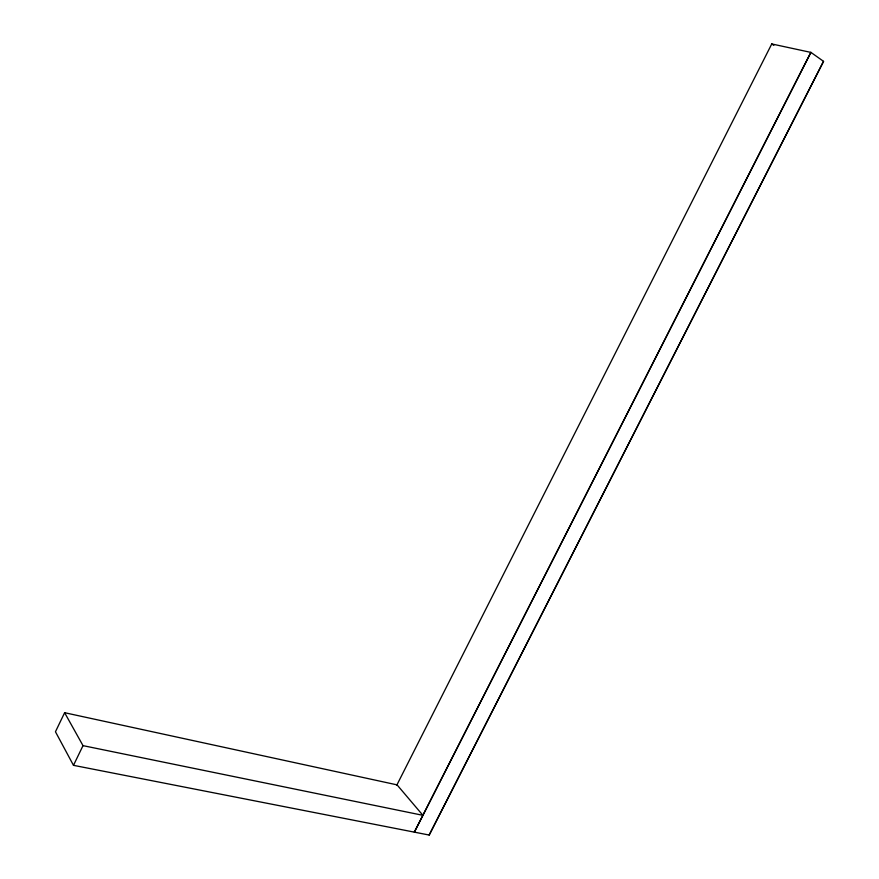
<?xml version="1.0" encoding="UTF-8"?>
<svg xmlns="http://www.w3.org/2000/svg" width="879" height="879" viewBox="0 0 879 879"><rect width="100%" height="100%" fill="white"/><g stroke="black" fill="none" stroke-linecap="round" stroke-linejoin="round"><path stroke-width="1.32" d="M64.628 712.704L83.011 745.645L422.909 815.327L397.066 784.87L64.628 712.704L55.454 731.757L73.484 765.334L429.183 835.05L823.546 61.343L810.943 52.41L771.751 43.95L396.77 785.211M73.484 765.334L83.011 745.645M810.823 52.377L414.35 832.138L810.943 52.41M823.546 61.343L429.183 835.05M771.751 43.95L773.828 45.4"/></g></svg>
